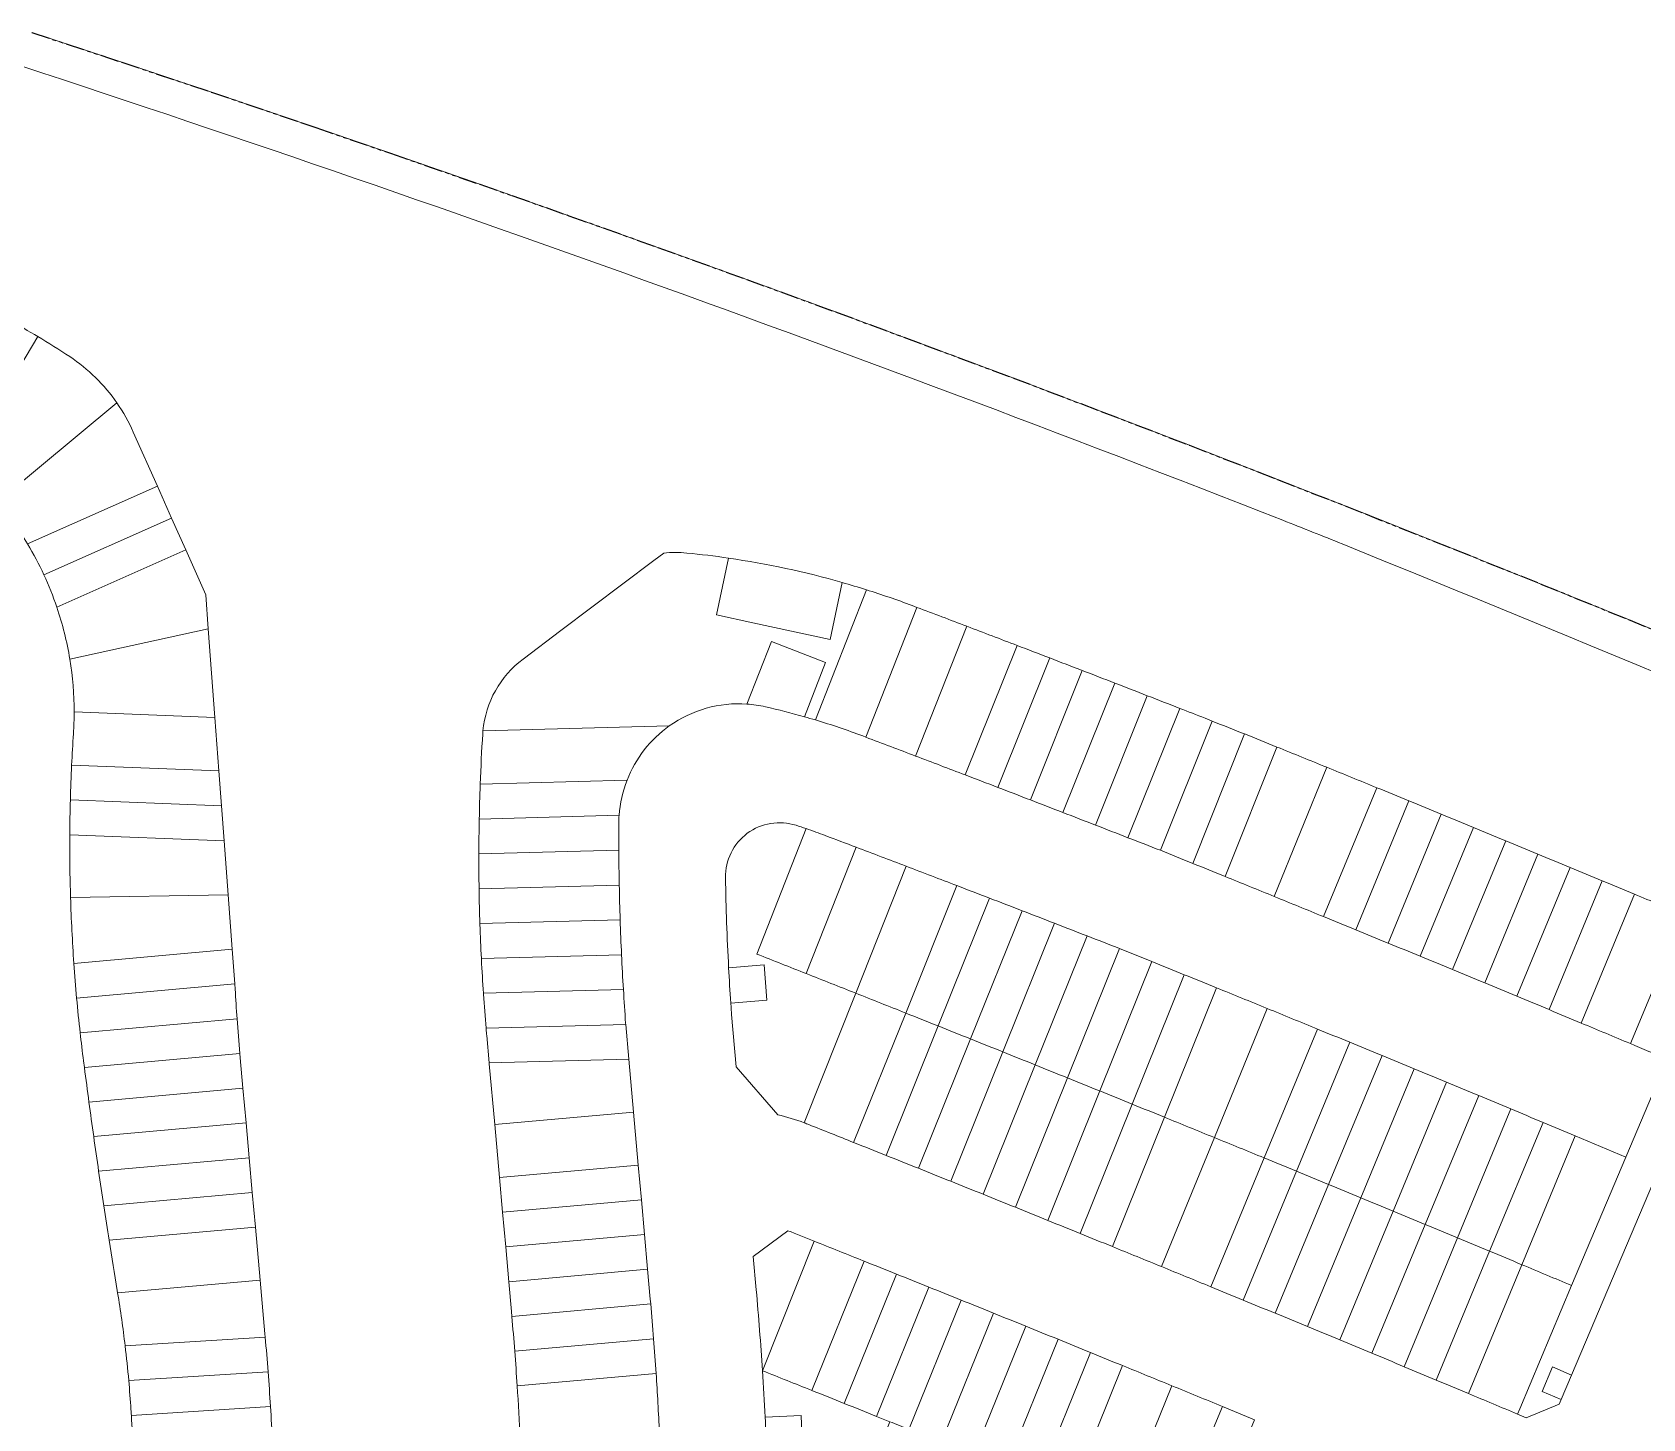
# Model space of a CAD drawing. Header units: centimetres. Extents: x -6122352 to 6876996, y -1694241 to 2592194.
# Drawn here: x 1697102 to 1974318, y 89976 to 328560 of the extents above; entities that cross this region are included whole.
import ezdxf

# ---------------------------------------------------------------- set-up
doc = ezdxf.new("R2010")
doc.units = ezdxf.units.CM
doc.header["$MEASUREMENT"] = 0
doc.linetypes.add('23585-XR-AR-DAMAC PLOT LIMITS$0$PHANTOM2', pattern=[1.25, 0.625, -0.125, 0.125, -0.125, 0.125, -0.125])
for name, color, linetype, lineweight, true_color in [('23585-XR-AR-DAMAC PLOT LIMITS$0$1-End units', 7, 'Continuous', 5, 0xf8991e), ('23585-XR-AR-DAMAC PLOT LIMITS$0$1-Open Space', 7, 'Continuous', 5, 0x90cf5a), ('23585-XR-AR-DAMAC PLOT LIMITS$0$1-Utility', 7, 'Continuous', 5, 0x8db1ff)]:
    doc.layers.add(name, color=color, linetype=linetype, lineweight=lineweight, true_color=true_color)
doc.layers.add('23585-XR-AR-DAMAC PLOT LIMITS$0$1-Mid units', color=41, linetype='Continuous', lineweight=5)
doc.layers.add('A-ANNO-TEXT', color=3, linetype='Continuous', lineweight=25)
doc.layers.add('23585-XR-AR-DAMAC PLOT LIMITS$0$D-Phase New', color=7, linetype='Continuous', true_color=0x000080)
doc.layers.add('23585-XR-AR-DAMAC PLOT LIMITS$0$PROJECT_LIMIT', color=1, linetype='Continuous')
doc.layers.add('@MI-REF LAYER', color=7, linetype='Continuous')

# ---------------------------------------------------------------- blocks, each defined once
blk = doc.blocks.new('23585-XR-AR-DAMAC PLOT LIMITS')
at = {"layer": '23585-XR-AR-DAMAC PLOT LIMITS$0$1-End units', "color": 251, "true_color": 0x636466}
for points in [[(497609.83, 2770455.54, 0.000344), (497601.52, 2770451.69), (497591.35, 2770473.43, -0.000347), (497599.77, 2770477.32)], [(497558.04, 2770431.35, 0.000344), (497549.77, 2770427.44), (497539.49, 2770449.13, -0.000347), (497547.87, 2770453.09)], [(497549.77, 2770427.44, 0.000344), (497541.51, 2770423.52), (497531.12, 2770445.15, -0.000347), (497539.49, 2770449.13)], [(497633.69, 2770419.96, 0.000351), (497625.27, 2770416.07), (497615.12, 2770437.82), (497623.72, 2770441.8)], [(497498.43, 2770402.35, 0.000455), (497490.25, 2770398.24), (497479.75, 2770419.83, -0.000573), (497488.04, 2770423.99)], [(497490.25, 2770398.24, 0.000456), (497482.08, 2770394.12), (497471.54, 2770415.69, -0.000569), (497479.75, 2770419.83)], [(497581.77, 2770395.78, 0.000351), (497573.39, 2770391.82), (497563.13, 2770413.52, -0.000354), (497571.62, 2770417.53)], [(497643.31, 2770399.06), (497643.73, 2770398.16, 0.000349), (497635.42, 2770394.32), (497625.27, 2770416.07, -0.000351), (497633.69, 2770419.96)], [(497482.08, 2770394.12), (497481.57, 2770393.87, 0.016825), (497474.04, 2770389.73), (497463.43, 2770411.32, -0.013696), (497470.73, 2770415.28), (497471.54, 2770415.69)], [(497573.39, 2770391.82, 0.000351), (497565.01, 2770387.85), (497554.64, 2770409.5, -0.000354), (497563.13, 2770413.52)], [(497591.92, 2770374.03, 0.000348), (497583.64, 2770370.12), (497573.39, 2770391.82, -0.000351), (497581.77, 2770395.78)], [(497583.64, 2770370.12, 0.000348), (497575.38, 2770366.21), (497565.01, 2770387.85, -0.000351), (497573.39, 2770391.82)], [(497521.72, 2770367.12, 0.000351), (497513.37, 2770363.08), (497503.11, 2770384.23, -0.000469), (497511.51, 2770388.43)], [(497513.37, 2770363.08, 0.000346), (497505.14, 2770359.08), (497494.91, 2770380.1, -0.000459), (497503.11, 2770384.23)], [(497505.14, 2770359.08, 0.000346), (497496.92, 2770355.07), (497486.74, 2770375.91, -0.008005), (497489.84, 2770377.54, -0.000284), (497494.91, 2770380.1)], [(497459.77, 2770358.8), (497443.19, 2770339.72, -0.006324), (497437.11, 2770345.88, -0.007461), (497436.75, 2770346.26), (497457.8, 2770370.48, 0.146535)], [(497532.08, 2770345.47, 0.000316), (497524.61, 2770341.85, 0.005373), (497523.85, 2770341.48), (497513.37, 2770363.08, -0.000351), (497521.72, 2770367.12)], [(497618.56, 2770339.81), (497618.45, 2770339.76, 0.000345), (497610.28, 2770335.92), (497599.94, 2770357.58, -0.000358), (497608.44, 2770361.58)], [(497610.28, 2770335.92), (497610.06, 2770335.81, 0.000341), (497602, 2770332.01), (497591.67, 2770353.67, -0.000349), (497599.94, 2770357.58)], [(497352.59, 2770337.91), (497351.28, 2770311.24, 0.039629), (497342.4, 2770310.91), (497334.98, 2770335.59, -0.012668), (497341.23, 2770337.3, -0.094047)], [(497367.87, 2770333.37), (497360.1, 2770310.17, 0.039624), (497351.28, 2770311.24), (497352.59, 2770337.91, -0.047357), (497358.2, 2770336.6)], [(497342.4, 2770310.91, 0.040851), (497333.42, 2770309.1), (497324.32, 2770331.86, -0.022052), (497334.98, 2770335.59)], [(497558.68, 2770311.34, 0.00035), (497550.44, 2770307.36), (497540, 2770328.97, -0.000353), (497548.35, 2770333)], [(497391.88, 2770323.24), (497387.27, 2770326.87), (497379.25, 2770329.56), (497371.54, 2770306.53, -0.0411), (497379.64, 2770302.14)], [(497411.12, 2770308.09), (497403.89, 2770313.78), (497386.83, 2770296.56, -0.016674), (497389.51, 2770293.95, 0.004648), (497393.28, 2770290.07)], [(497427.95, 2770294.84), (497420.61, 2770300.61), (497401.91, 2770281.73, 0.009291), (497409.97, 2770274.53)], [(497435.3, 2770289.05), (497427.95, 2770294.84), (497409.97, 2770274.53, 0.009737), (497418.7, 2770267.31)], [(497546.3, 2770287.11), (497530.95, 2770268.66, 0.004393), (497523.86, 2770274.46), (497538.43, 2770293.54, -0.004663)], [(497480.55, 2770254.13), (497465.6, 2770234.57), (497465.25, 2770234.8, -0.00198), (497457.94, 2770239.6), (497473.28, 2770259.69)], [(497488.37, 2770248.16), (497473.2, 2770229.35, 0.011014), (497465.6, 2770234.57), (497480.55, 2770254.13), (497487.91, 2770248.52)]]:
    blk.add_lwpolyline(points, format="xyb", close=True, dxfattribs=at)
for points in [[(497502.64, 2770321.07), (497488.07, 2770301.99), (497479.74, 2770308.36), (497479.61, 2770308.45), (497495.38, 2770326.61)], [(497509.91, 2770315.51), (497495.34, 2770296.44), (497488.07, 2770301.99), (497502.64, 2770321.07)]]:
    blk.add_lwpolyline(points, close=True, dxfattribs=at)
at = {"layer": '23585-XR-AR-DAMAC PLOT LIMITS$0$1-Mid units', "color": 251, "true_color": 0x636466}
for points in [[(497601.52, 2770451.69, 0.000226), (497596.08, 2770449.17), (497585.91, 2770470.91, -0.000225), (497591.35, 2770473.43)], [(497596.08, 2770449.17, 0.000226), (497590.64, 2770446.64), (497580.47, 2770468.38, -0.000225), (497585.91, 2770470.91)], [(497590.64, 2770446.64, 0.000226), (497585.2, 2770444.1), (497575.03, 2770465.84, -0.000225), (497580.47, 2770468.38)], [(497585.2, 2770444.1, 0.000226), (497579.76, 2770441.56), (497569.59, 2770463.3, -0.000225), (497575.03, 2770465.84)], [(497579.76, 2770441.56, 0.000226), (497574.33, 2770439.02), (497564.16, 2770460.76, -0.000225), (497569.59, 2770463.3)], [(497574.33, 2770439.02, 0.000226), (497568.9, 2770436.47), (497558.73, 2770458.21, -0.000225), (497564.16, 2770460.76)], [(497568.9, 2770436.47, 0.000226), (497563.47, 2770433.91), (497553.3, 2770455.65, -0.000225), (497558.73, 2770458.21)], [(497563.47, 2770433.91, 0.000226), (497558.04, 2770431.35), (497547.87, 2770453.09, -0.000225), (497553.3, 2770455.65)], [(497541.51, 2770423.52, 0.000226), (497536.09, 2770420.94), (497525.7, 2770442.57, -0.000225), (497531.12, 2770445.15)], [(497536.09, 2770420.94, 0.000226), (497530.67, 2770418.35), (497520.31, 2770439.95, -0.000592), (497525.7, 2770442.57)], [(497530.67, 2770418.35, 0.000299), (497525.29, 2770415.7), (497514.92, 2770437.32, -0.000288), (497519.1, 2770439.37), (497520.31, 2770439.95)], [(497525.29, 2770415.7, 0.000299), (497519.91, 2770413.04), (497509.53, 2770434.67, -0.000371), (497514.92, 2770437.32)], [(497625.27, 2770416.07, 0.000227), (497619.82, 2770413.55), (497609.68, 2770435.3, -0.000226), (497615.12, 2770437.82)], [(497519.91, 2770413.04, 0.000299), (497514.54, 2770410.38), (497504.15, 2770432.01, -0.000371), (497509.53, 2770434.67)], [(497619.82, 2770413.55, 0.000227), (497614.38, 2770411.03), (497604.23, 2770432.78, -0.000226), (497609.68, 2770435.3)], [(497514.54, 2770410.38, 0.000299), (497509.16, 2770407.71), (497498.78, 2770429.34, -0.000371), (497504.15, 2770432.01)], [(497614.38, 2770411.03, 0.000227), (497608.94, 2770408.5), (497598.79, 2770430.25, -0.000226), (497604.23, 2770432.78)], [(497509.16, 2770407.71, 0.000299), (497503.79, 2770405.03), (497493.41, 2770426.67, -0.000371), (497498.78, 2770429.34)], [(497608.94, 2770408.5, 0.000227), (497603.5, 2770405.96), (497593.35, 2770427.71, -0.000226), (497598.79, 2770430.25)], [(497503.79, 2770405.03, 0.000299), (497498.43, 2770402.35), (497488.04, 2770423.99, -0.000371), (497493.41, 2770426.67)], [(497603.5, 2770405.96, 0.000227), (497598.07, 2770403.43), (497587.92, 2770425.17, -0.000226), (497593.35, 2770427.71)], [(497598.07, 2770403.43, 0.000227), (497592.63, 2770400.88), (497582.48, 2770422.63, -0.000226), (497587.92, 2770425.17)], [(497592.63, 2770400.88, 0.000227), (497587.2, 2770398.33), (497577.05, 2770420.08, -0.000226), (497582.48, 2770422.63)], [(497587.2, 2770398.33, 0.000227), (497581.77, 2770395.78), (497571.62, 2770417.53, -0.000226), (497577.05, 2770420.08)], [(497635.42, 2770394.32, 0.000228), (497629.97, 2770391.8), (497619.82, 2770413.55, -0.000227), (497625.27, 2770416.07)], [(497629.97, 2770391.8, 0.000228), (497624.53, 2770389.28), (497614.38, 2770411.03, -0.000227), (497619.82, 2770413.55)], [(497565.01, 2770387.85, 0.000227), (497559.59, 2770385.28), (497549.22, 2770406.92, -0.000226), (497554.64, 2770409.5)], [(497624.53, 2770389.28, 0.000228), (497619.09, 2770386.75), (497608.94, 2770408.5, -0.000227), (497614.38, 2770411.03)], [(497559.59, 2770385.28, 0.000227), (497554.17, 2770382.7), (497543.8, 2770404.34, -0.000226), (497549.22, 2770406.92)], [(497619.09, 2770386.75, 0.000228), (497613.65, 2770384.22), (497603.5, 2770405.96, -0.000227), (497608.94, 2770408.5)], [(497554.17, 2770382.7, 0.000227), (497548.76, 2770380.11), (497538.39, 2770401.76), (497543.8, 2770404.34)], [(497613.65, 2770384.22, 0.000228), (497608.21, 2770381.68), (497598.07, 2770403.43, -0.000227), (497603.5, 2770405.96)], [(497548.76, 2770380.11, 0.000227), (497543.34, 2770377.52), (497533.01, 2770399.1, -0.0003), (497538.39, 2770401.76)], [(497602.78, 2770379.13, 0.000228), (497597.35, 2770376.58), (497587.2, 2770398.33, -0.000227), (497592.63, 2770400.88)], [(497608.21, 2770381.68, 0.000228), (497602.78, 2770379.13), (497592.63, 2770400.88, -0.000227), (497598.07, 2770403.43)], [(497543.34, 2770377.52, 0.000227), (497537.93, 2770374.93), (497527.63, 2770396.44, -0.0003), (497533.01, 2770399.1)], [(497597.35, 2770376.58, 0.000228), (497591.92, 2770374.03), (497581.77, 2770395.78, -0.000227), (497587.2, 2770398.33)], [(497537.93, 2770374.93, 0.000227), (497532.53, 2770372.33), (497522.25, 2770393.78, -0.0003), (497527.63, 2770396.44)], [(497532.53, 2770372.33, 0.000227), (497527.12, 2770369.73), (497516.88, 2770391.11, -0.0003), (497522.25, 2770393.78)], [(497527.12, 2770369.73, 0.000227), (497521.72, 2770367.12), (497511.51, 2770388.43, -0.0003), (497516.88, 2770391.11)], [(497575.38, 2770366.21, 0.000228), (497569.96, 2770363.63), (497559.59, 2770385.28, -0.000227), (497565.01, 2770387.85)], [(497569.96, 2770363.63, 0.000228), (497564.54, 2770361.05), (497554.17, 2770382.7, -0.000227), (497559.59, 2770385.28)], [(497564.54, 2770361.05, 0.000228), (497559.12, 2770358.47), (497548.76, 2770380.11, -0.000227), (497554.17, 2770382.7)], [(497559.12, 2770358.47, 0.000228), (497553.71, 2770355.88), (497543.34, 2770377.52, -0.000227), (497548.76, 2770380.11)], [(497553.71, 2770355.88, 0.000228), (497548.3, 2770353.28), (497537.93, 2770374.93, -0.000227), (497543.34, 2770377.52)], [(497548.3, 2770353.28, 0.000228), (497542.89, 2770350.69), (497532.53, 2770372.33, -0.000227), (497537.93, 2770374.93)], [(497542.89, 2770350.69, 0.000228), (497537.49, 2770348.08), (497527.12, 2770369.73, -0.000227), (497532.53, 2770372.33)], [(497537.49, 2770348.08, 0.000228), (497532.08, 2770345.47), (497521.72, 2770367.12, -0.000227), (497527.12, 2770369.73)], [(497623.99, 2770342.36), (497623.88, 2770342.31, 0.000225), (497618.56, 2770339.81), (497608.44, 2770361.58, -0.000229), (497613.88, 2770364.12)], [(497463.3, 2770353.72), (497447.51, 2770335.54, -0.004277), (497443.31, 2770339.61), (497443.19, 2770339.72), (497459.77, 2770358.8, 0.075339)], [(497467.7, 2770349.63), (497451.89, 2770331.43, -0.004272), (497447.63, 2770335.42), (497447.51, 2770335.54), (497463.3, 2770353.72, 0.016345), (497464.26, 2770352.77, 0.00264)], [(497602, 2770332.01), (497601.75, 2770331.89, 0.000219), (497596.58, 2770329.45), (497586.24, 2770351.11, -0.000229), (497591.67, 2770353.67)], [(497596.58, 2770329.45), (497596.33, 2770329.33, 0.000219), (497591.16, 2770326.87), (497580.82, 2770348.54, -0.000229), (497586.24, 2770351.11)], [(497472.17, 2770345.63), (497456.34, 2770327.41, -0.004268), (497452.01, 2770331.32), (497451.89, 2770331.43), (497467.7, 2770349.63, 0.003403)], [(497591.16, 2770326.87), (497590.91, 2770326.76, 0.000219), (497585.74, 2770324.3), (497575.4, 2770345.96, -0.000229), (497580.82, 2770348.54)], [(497476.7, 2770341.69), (497460.86, 2770323.46, -0.004267), (497456.46, 2770327.3), (497456.34, 2770327.41), (497472.17, 2770345.63, 0.003403)], [(497585.74, 2770324.3), (497585.49, 2770324.18, 0.000219), (497580.32, 2770321.72), (497569.99, 2770343.38, -0.000229), (497575.4, 2770345.96)], [(497580.32, 2770321.72), (497580.08, 2770321.6, 0.000219), (497574.91, 2770319.13), (497564.57, 2770340.79, -0.000229), (497569.99, 2770343.38)], [(497481.28, 2770337.82), (497465.45, 2770319.6, -0.004267), (497460.99, 2770323.35), (497460.86, 2770323.46), (497476.7, 2770341.69, 0.003403)], [(497574.91, 2770319.13, 0.000136), (497571.71, 2770317.6), (497569.5, 2770316.54), (497559.16, 2770338.2, -0.000229), (497564.57, 2770340.79)], [(497485.92, 2770334.01), (497470.11, 2770315.81, -0.004269), (497465.58, 2770319.49), (497465.45, 2770319.6), (497481.28, 2770337.82, 0.003404)], [(497569.5, 2770316.54, 0.000229), (497564.09, 2770313.94), (497553.75, 2770335.6, -0.000229), (497559.16, 2770338.2)], [(497564.09, 2770313.94, 0.000229), (497558.68, 2770311.34), (497548.35, 2770333, -0.000229), (497553.75, 2770335.6)], [(497373.56, 2770331.46), (497365.92, 2770308.66, 0.026797), (497360.1, 2770310.17), (497367.87, 2770333.37)], [(497379.25, 2770329.56), (497371.54, 2770306.53, 0.026752), (497365.92, 2770308.66), (497373.56, 2770331.46)], [(497490.61, 2770330.26), (497474.84, 2770312.1, -0.004273), (497470.24, 2770315.71), (497470.11, 2770315.81), (497485.92, 2770334.01, 0.003288), (497490.44, 2770330.38)], [(497495.38, 2770326.61), (497479.61, 2770308.45), (497475.87, 2770311.31, -0.000837), (497474.97, 2770312), (497474.84, 2770312.1), (497490.61, 2770330.26)], [(497415.87, 2770304.35), (497411.12, 2770308.09), (497393.28, 2770290.07, 0.005157), (497397.56, 2770285.86)], [(497420.61, 2770300.61), (497415.87, 2770304.35), (497397.56, 2770285.86, 0.005159), (497401.91, 2770281.73)], [(497533.72, 2770297.27), (497519.16, 2770278.2, 0.002878), (497514.41, 2770281.87), (497528.98, 2770300.95, -0.002751)], [(497538.43, 2770293.54), (497523.86, 2770274.46, 0.002878), (497519.16, 2770278.2), (497533.72, 2770297.27, -0.002751)], [(497440.02, 2770285.34), (497435.3, 2770289.05), (497418.7, 2770267.31, 0.005158), (497423.43, 2770263.62)], [(497444.7, 2770281.59, -0.003318), (497440.73, 2770284.78), (497440.02, 2770285.34), (497423.43, 2770263.62, 0.005158), (497428.24, 2770260.04)], [(497449.44, 2770277.9), (497433.13, 2770256.55), (497432.19, 2770257.2, -0.004178), (497428.24, 2770260.04), (497444.7, 2770281.59, 0.003904)], [(497454.2, 2770274.26), (497438.05, 2770253.11, -0.001359), (497433.13, 2770256.55), (497449.44, 2770277.9), (497450.02, 2770277.45)], [(497458.97, 2770270.61), (497442.99, 2770249.69, -0.001359), (497438.05, 2770253.11), (497454.2, 2770274.26)], [(497463.74, 2770266.97), (497447.95, 2770246.3, -0.00136), (497442.99, 2770249.69), (497458.97, 2770270.61)], [(497468.51, 2770263.33), (497452.94, 2770242.94, -0.00136), (497447.95, 2770246.3), (497463.74, 2770266.97)], [(497473.28, 2770259.69), (497457.94, 2770239.6, -0.001361), (497452.94, 2770242.94), (497468.51, 2770263.33)], [(497493.11, 2770244.49), (497478.02, 2770225.78, 0.007178), (497473.2, 2770229.35), (497488.37, 2770248.16, -0.003134)], [(497497.8, 2770240.75), (497482.74, 2770222.07, 0.000548), (497481.96, 2770222.69, 0.005982), (497478.02, 2770225.78), (497493.11, 2770244.49, -0.003134)], [(497502.45, 2770236.95), (497487.38, 2770218.27, 0.003299), (497482.74, 2770222.07), (497497.8, 2770240.75, -0.003134)]]:
    blk.add_lwpolyline(points, format="xyb", close=True, dxfattribs=at)
for points in [[(497514.68, 2770311.87), (497500.11, 2770292.8), (497495.34, 2770296.44), (497509.91, 2770315.51)], [(497519.45, 2770308.23), (497504.88, 2770289.16), (497500.11, 2770292.8), (497514.68, 2770311.87)], [(497524.21, 2770304.59), (497509.65, 2770285.51), (497504.88, 2770289.16), (497519.45, 2770308.23)], [(497528.98, 2770300.95), (497514.41, 2770281.87), (497513.76, 2770282.37), (497509.65, 2770285.51), (497524.21, 2770304.59), (497528.33, 2770301.44)]]:
    blk.add_lwpolyline(points, close=True, dxfattribs=at)
at = {"layer": '23585-XR-AR-DAMAC PLOT LIMITS$0$1-Open Space', "color": 251, "true_color": 0x636466}
blk.add_lwpolyline([(498007.6, 2770688.64, 0.020061), (497512.94, 2770477.04, 0.002758), (497503.01, 2770472.24, 0.01485), (497288.75, 2770359.31)], format="xyb", dxfattribs=at)
blk.add_lwpolyline([(497295.7, 2770370.16), (497309.91, 2770378.11), (497324.13, 2770386.02), (497338.4, 2770393.85), (497340.77, 2770395.14), (497352.7, 2770401.63), (497367.02, 2770409.37), (497372.2, 2770412.14), (497381.37, 2770417.03), (497395.76, 2770424.64), (497410.16, 2770432.21), (497424.61, 2770439.7), (497439.08, 2770447.14), (497453.57, 2770454.53), (497468.09, 2770461.85), (497482.65, 2770469.11), (497497.22, 2770476.33), (497511.83, 2770483.47), (497526.47, 2770490.56), (497541.13, 2770497.61), (497555.82, 2770504.58), (497570.53, 2770511.49)], dxfattribs=at)
for points in [[(497618.82, 2770459.68), (497629.2, 2770444.31), (497645.07, 2770409.56), (497641.81, 2770408.07), (497643.71, 2770403.91), (497646.97, 2770405.4), (497647.34, 2770404.6), (497645.2, 2770398.84), (497643.73, 2770398.16), (497643.31, 2770399.06), (497633.69, 2770419.96), (497623.72, 2770441.8), (497616.12, 2770458.37), (497616.1, 2770458.43, 0.000265), (497609.83, 2770455.54), (497599.77, 2770477.32), (497600.38, 2770477.61), (497612.72, 2770473.04), (497613, 2770472.41)], [(497458.94, 2770393.25), (497467.91, 2770397.67), (497472.33, 2770388.69, -0.00393), (497474.04, 2770389.73), (497463.43, 2770411.32, 0.007171), (497459.69, 2770409.09), (497465.49, 2770400.94), (497454.43, 2770393.07), (497449.19, 2770389.35), (497443.39, 2770397.5, 0.011925), (497437.89, 2770392.8, 0.048746), (497435.2, 2770389.86), (497435, 2770387.74), (497433.08, 2770367.83), (497432.3, 2770359.69, 0.211175), (497436.75, 2770346.26), (497457.8, 2770370.48, -0.173047), (497464.04, 2770382.88)], [(497505.14, 2770359.08, -0.000346), (497513.37, 2770363.08), (497523.85, 2770341.48, 0.030477), (497519.75, 2770339.05), (497508.83, 2770339.36), (497501.67, 2770344.83, -0.000583), (497500.9, 2770345.45, -0.000592), (497500.11, 2770346.07), (497503.95, 2770351), (497499.13, 2770354.74), (497495.37, 2770349.91, -0.009178), (497483.57, 2770359.98, -0.514062), (497485.14, 2770375.01, -0.004188), (497486.74, 2770375.91), (497496.92, 2770355.07, -0.000346)], [(497550.44, 2770307.36, 0.006202), (497539.44, 2770315.99), (497534.87, 2770319.48), (497535.61, 2770326.85, -0.000186), (497540, 2770328.97)], [(497403.89, 2770313.78), (497391.88, 2770323.24), (497379.64, 2770302.14, -0.040594), (497386.83, 2770296.56)], [(497582.08, 2770295.95), (497579.48, 2770294.71, 0.01902), (497576.84, 2770293.32), (497566.05, 2770294.35, 0.002769), (497561.31, 2770298.4), (497565.29, 2770303.1), (497560.63, 2770307.04), (497556.63, 2770302.32, 0.003542), (497550.44, 2770307.36, -0.00035), (497558.68, 2770311.34, -0.000229), (497564.09, 2770313.94, -0.000229), (497569.5, 2770316.54), (497571.71, 2770317.6)]]:
    blk.add_lwpolyline(points, format="xyb", close=True, dxfattribs=at)
at = {"layer": '23585-XR-AR-DAMAC PLOT LIMITS$0$1-Utility', "color": 251, "true_color": 0x636466}
for points in [[(497465.49, 2770400.94), (497459.69, 2770409.09, 0.032996), (497443.39, 2770397.5), (497449.19, 2770389.35), (497454.43, 2770393.07)], [(497472.33, 2770388.69, 0.013567), (497466.53, 2770384.9, 0.038855), (497464.04, 2770382.88), (497458.94, 2770393.25), (497467.91, 2770397.67)], [(497503.95, 2770351), (497500.11, 2770346.07, -0.00361), (497495.37, 2770349.91), (497499.13, 2770354.74)], [(497561.31, 2770298.4, 0.002706), (497556.63, 2770302.32), (497560.63, 2770307.04), (497565.29, 2770303.1)]]:
    blk.add_lwpolyline(points, format="xyb", close=True, dxfattribs=at)
blk.add_lwpolyline([(497646.97, 2770405.4), (497643.71, 2770403.91), (497641.81, 2770408.07), (497645.07, 2770409.56)], close=True, dxfattribs=at)
at = {"layer": '23585-XR-AR-DAMAC PLOT LIMITS$0$D-Phase New', "color": 8, "const_width": 0.1}
blk.add_lwpolyline([(497570.53, 2770511.49), (497555.82, 2770504.58), (497541.13, 2770497.61), (497526.47, 2770490.56), (497511.83, 2770483.47), (497497.22, 2770476.33), (497482.65, 2770469.11), (497468.09, 2770461.85), (497453.57, 2770454.53), (497439.08, 2770447.14), (497424.61, 2770439.7), (497410.16, 2770432.21), (497395.76, 2770424.64), (497381.37, 2770417.03), (497372.2, 2770412.14), (497367.02, 2770409.37), (497352.7, 2770401.63), (497338.4, 2770393.85), (497324.13, 2770386.02), (497309.91, 2770378.11), (497295.7, 2770370.16)], dxfattribs=at)
at = {"layer": '23585-XR-AR-DAMAC PLOT LIMITS$0$PROJECT_LIMIT', "linetype": '23585-XR-AR-DAMAC PLOT LIMITS$0$PHANTOM2', "ltscale": 5}
blk.add_lwpolyline([(497295.7, 2770370.16), (497309.91, 2770378.11), (497324.13, 2770386.02), (497338.4, 2770393.85), (497340.77, 2770395.14), (497352.7, 2770401.63), (497367.02, 2770409.37), (497372.2, 2770412.14), (497381.37, 2770417.03), (497395.76, 2770424.64), (497410.16, 2770432.21), (497424.61, 2770439.7), (497439.08, 2770447.14), (497453.57, 2770454.53), (497468.09, 2770461.85), (497482.65, 2770469.11), (497497.22, 2770476.33), (497511.83, 2770483.47), (497526.47, 2770490.56), (497541.13, 2770497.61), (497555.82, 2770504.58), (497570.53, 2770511.49)], dxfattribs=at)
blk = doc.blocks.new('A$Cf093b529')
at = {"layer": 'A-ANNO-TEXT'}
blk.add_blockref('23585-XR-AR-DAMAC PLOT LIMITS', (-495391.99, -2768603.44), dxfattribs=at)

msp = doc.modelspace()

# ---------------------------------------------------------------- block references
at = {"layer": '@MI-REF LAYER', "xscale": 1000, "yscale": 1000, "zscale": 1000, "rotation": 312.4882903633292}
msp.add_blockref('A$Cf093b529', (-891608.73293, 539022.72011), dxfattribs=at)

doc.saveas('drawing.dxf')
